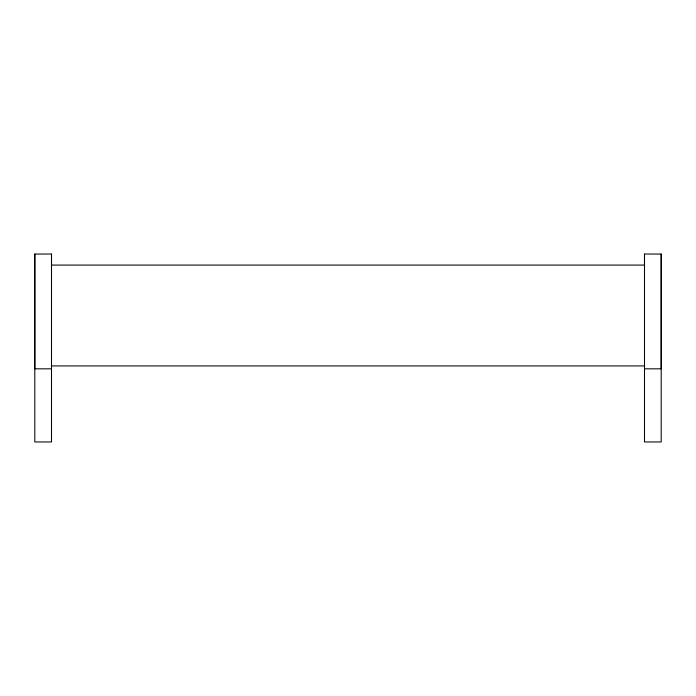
<?xml version="1.0" encoding="UTF-8"?>
<svg xmlns="http://www.w3.org/2000/svg" width="696" height="696" viewBox="0 0 696 696"><rect width="100%" height="100%" fill="white"/><g stroke="black" fill="none" stroke-linecap="round" stroke-linejoin="round"><path stroke-width="1.04" d="M34.8 254.04L34.8 441.96L51.504 441.96L51.504 254.04L34.8 254.04L34.8 368.819L51.504 368.819M51.504 265.95L51.504 254.04M644.496 265.95L644.496 254.04L661.2 254.04L661.2 441.96L644.496 441.96L644.496 254.04M661.2 254.04L661.2 368.819L644.496 368.819M51.504 265.08L644.496 265.08M51.504 365.931L644.496 365.931"/></g></svg>
